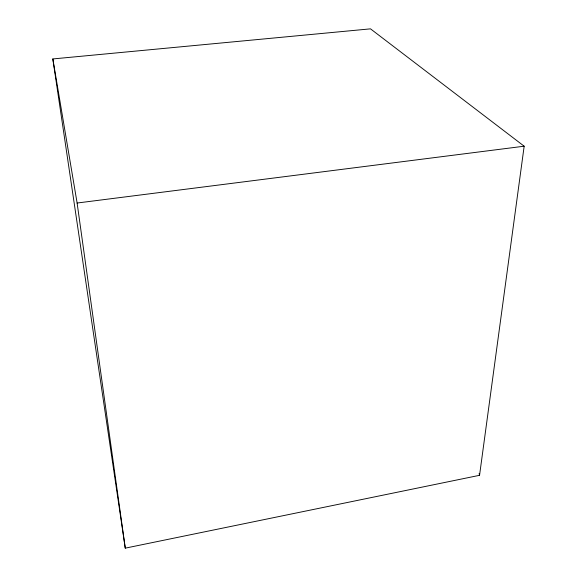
<?xml version="1.0" encoding="UTF-8"?>
<svg xmlns="http://www.w3.org/2000/svg" width="577" height="577" viewBox="0 0 577 577"><rect width="100%" height="100%" fill="white"/><g stroke="black" fill="none" stroke-linecap="round" stroke-linejoin="round"><path stroke-width="0.87" d="M479.552 475.311L524.168 146.205L370.506 28.85L52.832 58.941L125.267 548.15L479.552 475.311L479.126 473.558M52.832 58.941L77.116 203.025L524.168 146.205M77.116 203.025L125.267 548.15"/></g></svg>
